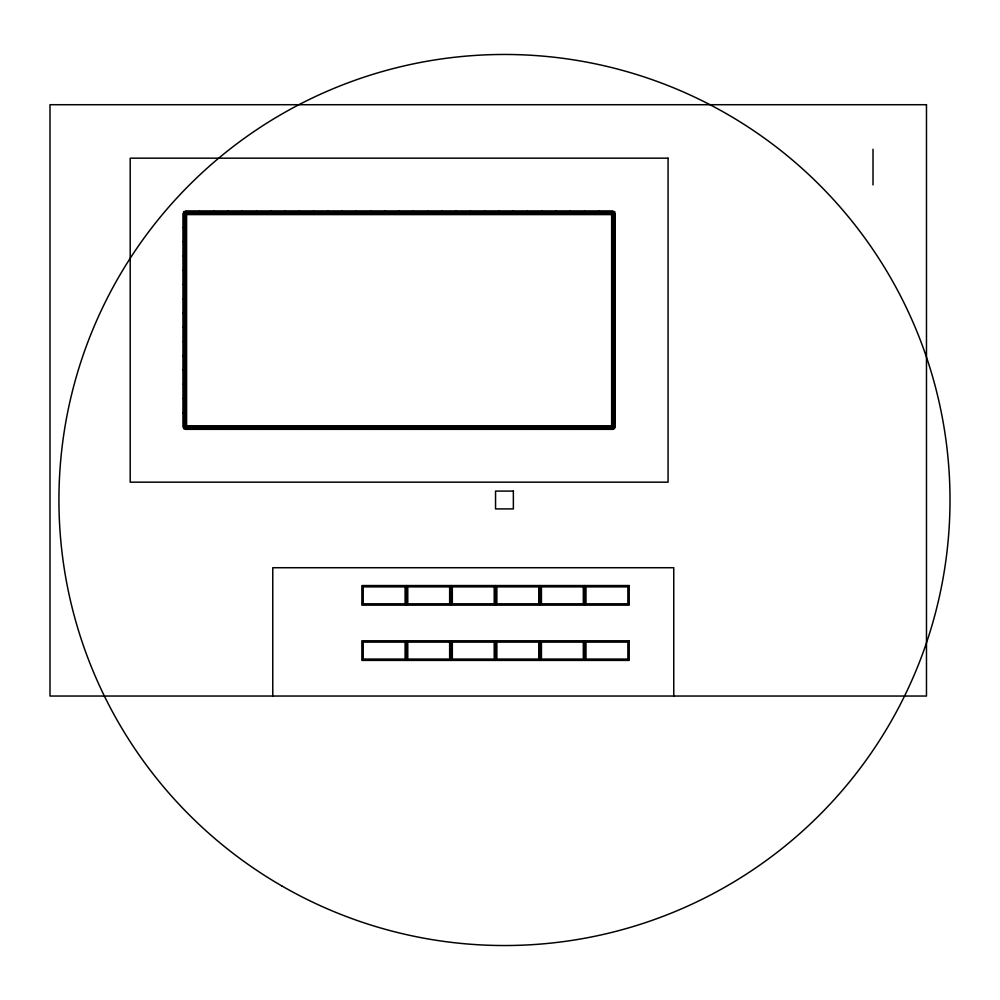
<?xml version="1.0" encoding="UTF-8"?>
<svg xmlns="http://www.w3.org/2000/svg" width="1000" height="1000" viewBox="0 0 1000 1000"><rect width="100%" height="100%" fill="white"/><g stroke="black" fill="none" stroke-linecap="round" stroke-linejoin="round"><path stroke-width="1.5" d="M328.462 211.825L341.475 211.825M342.725 211.825L355.737 211.825M356.975 211.825L369.988 211.825M371.238 211.825L384.25 211.825M385.5 211.825L398.5 211.825M399.75 211.825L412.762 211.825M414.012 211.825L427.025 211.825M428.263 211.825L441.275 211.825M442.525 211.825L455.538 211.825M456.788 211.825L469.787 211.825M185.888 212L198.9 212.05M200.15 212L213.162 212M214.4 212L227.413 212M228.663 212L241.675 212.05M242.925 212L255.925 212M257.175 212L270.188 212.05M271.438 212L284.45 212M285.688 212L298.7 212M299.95 212L312.962 212.05M314.212 212L327.212 212M328.462 212.05L341.475 212M342.725 212L355.737 212M356.975 212L369.988 212M371.238 212.05L384.25 212.05M385.5 212L398.5 212M399.75 212L412.762 212M414.012 212.05L427.025 212M428.263 212L441.275 212M442.525 212L455.538 212M456.788 212L469.787 212.05M471.037 212L484.05 212M485.3 212.05L498.312 212M499.55 212.05L512.562 212.05M513.812 212L526.825 212M528.075 212L541.075 212M542.325 212L555.337 212M556.587 212.05L569.6 212.05M570.837 212L583.85 212.05M585.1 212L598.112 212.05M599.362 212L612.362 212M185.888 212.213L198.9 212.213M200.15 212.213L213.162 212.213M214.4 212.213L227.413 212.213M228.663 212.213L241.675 212.213M242.925 212.213L255.925 212.213M257.175 212.213L270.188 212.213M271.438 212.213L284.45 212.213M285.688 212.213L298.7 212.213M299.95 212.213L312.962 212.213M314.212 212.213L327.212 212.213M328.462 212.213L341.475 212.213M342.725 212.213L355.737 212.213M356.975 212.213L369.988 212.213M371.238 212.213L384.25 212.213M385.5 212.213L398.5 212.213M399.75 212.213L412.762 212.213M414.012 212.213L427.025 212.213M428.263 212.213L441.275 212.213M442.525 212.213L455.538 212.213M456.788 212.213L469.787 212.213M471.037 212.213L484.05 212.213M485.3 212.213L498.312 212.213M499.55 212.213L512.562 212.213M513.812 212.213L526.825 212.213M528.075 212.213L541.075 212.213M542.325 212.213L555.337 212.213M556.587 212.213L569.6 212.213M570.837 212.213L583.85 212.213M585.1 212.213L598.112 212.213M599.362 212.213L612.362 212.213M185.888 212.537L198.9 212.537M200.15 212.537L213.162 212.537M214.4 212.537L227.413 212.537M228.663 212.537L241.675 212.537M242.925 212.537L255.925 212.537M257.175 212.537L270.188 212.537M271.438 212.537L284.45 212.537M285.688 212.537L298.7 212.537M299.95 212.537L312.962 212.537M314.212 212.537L327.212 212.537M328.462 212.537L341.475 212.537M342.725 212.537L355.737 212.537M356.975 212.537L369.988 212.537M371.238 212.537L384.25 212.537M385.5 212.537L398.5 212.537M399.75 212.537L412.762 212.537M414.012 212.537L427.025 212.537M428.263 212.537L441.275 212.537M442.525 212.537L455.538 212.537M456.788 212.537L469.787 212.537M471.037 212.537L484.05 212.537M485.3 212.537L498.312 212.537M499.55 212.537L512.562 212.537M513.812 212.537L526.825 212.537M528.075 212.537L541.075 212.537M542.325 212.537L555.337 212.537M556.587 212.537L569.6 212.537M570.837 212.537L583.85 212.537M585.1 212.537L598.112 212.537M599.362 212.537L612.362 212.537M183.663 213.875L185.263 213.875M612.987 213.875L614.6 213.875M183.663 226.875L185.263 226.875M612.987 226.875L614.6 226.875M185.263 227.413L183.038 227.4L183.038 213.35L615.212 213.35L615.212 227.4L612.987 227.413M185.263 227.6L183.038 227.613L183.038 241.65L185.263 241.675M612.987 227.6L615.212 227.613L615.212 241.65L612.987 241.675M183.663 228.125L185.263 228.125M612.987 228.125L614.6 228.125M183.663 241.137L185.263 241.137M612.987 241.137L614.6 241.137M185.263 241.85L183.038 241.875L183.038 255.912L185.263 255.925M612.987 241.875L615.212 241.875L615.212 255.912L612.987 255.925M183.663 242.387L185.263 242.387M612.987 242.387L614.6 242.387M183.663 255.4L185.263 255.4M612.987 255.4L614.6 255.4M185.263 256.125L183.038 256.125L183.038 270.175L185.263 270.188M612.987 256.125L615.212 256.125L615.212 270.175L612.987 270.175M183.663 256.637L185.263 256.637M612.987 256.637L614.6 256.637M183.663 269.65L185.263 269.65M612.987 269.65L614.6 269.65M185.263 270.363L183.038 270.387L183.038 284.425L185.263 284.45M612.987 270.363L615.212 270.387L615.212 284.425L612.987 284.45M183.663 270.9L185.263 270.9M612.987 270.9L614.6 270.9M183.663 283.913L185.263 283.913M612.987 283.913L614.6 283.913M185.263 284.625L183.038 284.637L183.038 298.688L185.263 298.7M612.987 284.637L615.212 284.637L615.212 298.688L612.987 298.7M183.663 285.163L185.263 285.163M612.987 285.163L614.6 285.163M183.663 298.163L185.263 298.163M612.987 298.163L614.6 298.163M185.263 298.875L183.038 298.9L183.038 312.938L185.263 312.962M612.987 298.875L615.212 298.9L615.212 312.938L612.987 312.962M183.663 299.413L185.263 299.413M612.987 299.413L614.6 299.413M183.663 312.425L185.263 312.425M612.987 312.425L614.6 312.425M185.263 313.137L183.038 313.163L183.038 327.2L185.263 327.212M612.987 313.137L615.212 313.163L615.212 327.2L612.987 327.212M183.663 313.675L185.263 313.675M612.987 313.675L614.6 313.675M183.663 326.688L185.263 326.688M612.987 326.688L614.6 326.688M185.263 327.4L183.038 327.413L183.038 341.463L185.263 341.475M612.987 327.4L615.212 327.413L615.212 341.463L612.987 341.475M183.663 327.925L185.263 327.925M612.987 327.925L614.6 327.925M183.663 340.938L185.263 340.938M612.987 340.938L614.6 340.938M185.263 341.65L183.038 341.675L183.038 355.712L185.263 355.737M612.987 341.65L615.212 341.675L615.212 355.712L612.987 355.712M183.663 342.188L185.263 342.188M612.987 342.188L614.6 342.188M183.663 355.2L185.263 355.2M612.987 355.2L614.6 355.2M185.263 355.913L183.038 355.925L183.038 369.975L185.263 369.988M612.987 355.913L615.212 355.925L615.212 369.975L612.987 369.988M183.663 356.45L185.263 356.45M612.987 356.45L614.6 356.45M183.663 369.45L185.263 369.45M612.987 369.45L614.6 369.45M185.263 370.163L183.038 370.188L183.038 384.225L185.263 384.225L183.038 384.438L183.038 398.488L185.263 398.5M612.987 370.163L615.212 370.188L615.212 384.225L612.987 384.225M183.663 370.7L185.263 370.7M612.987 370.7L614.6 370.7M183.663 383.713L185.263 383.713M612.987 383.713L614.6 383.713M612.987 384.438L615.212 384.438L615.212 398.488L612.987 398.5M183.663 384.963L185.263 384.963M612.987 384.963L614.6 384.963M183.663 397.975L185.263 397.975M612.987 397.975L614.6 397.975M185.263 398.688L183.038 398.7L183.038 412.75L185.263 412.762M612.987 398.688L615.212 398.7L615.212 412.75L612.987 412.762M183.663 399.212L185.263 399.212M612.987 399.212L614.6 399.212M183.663 412.225L185.263 412.225M612.987 412.225L614.6 412.225M185.263 412.938L183.038 412.962L183.038 427L615.212 427L615.212 412.962L612.987 412.938M183.663 413.475L185.263 413.475M612.987 413.475L614.6 413.475M183.663 426.488L185.263 426.488M612.987 426.488L614.6 426.488M185.888 427.35L198.9 427.35M213.162 427.35L200.15 427.35L213.162 427.425M214.4 427.35L227.413 427.35L214.4 427.425M228.663 427.35L241.675 427.35M255.925 427.35L242.925 427.35L255.925 427.425M257.175 427.35L270.188 427.35M271.438 427.35L284.45 427.35L271.438 427.425M285.688 427.35L298.7 427.35L285.688 427.425M299.95 427.35L312.962 427.35M327.212 427.35L314.212 427.35L327.212 427.425M341.475 427.35L328.462 427.35L341.475 427.425M342.725 427.35L355.737 427.35M356.975 427.35L369.988 427.35M371.238 427.35L384.25 427.35M385.5 427.35L398.5 427.35M399.75 427.35L412.762 427.35M414.012 427.35L427.025 427.35M428.263 427.35L441.275 427.35M442.525 427.35L455.538 427.35M456.788 427.35L469.787 427.35M471.037 427.35L484.05 427.35L471.037 427.425M498.312 427.35L485.3 427.35L498.312 427.425M499.55 427.35L512.562 427.35M526.825 427.35L513.812 427.35L526.825 427.425M541.075 427.35L528.075 427.35L541.075 427.425M542.325 427.35L555.337 427.35M556.587 427.35L569.6 427.35M570.837 427.35L583.85 427.35L570.837 427.425M585.1 427.35L598.112 427.35L585.1 427.425M599.362 427.35L612.362 427.35L599.362 427.425M185.888 427.425L198.9 427.425M228.663 427.425L241.675 427.425M257.175 427.425L270.188 427.425M299.95 427.425L312.962 427.425M342.725 427.425L355.737 427.425M356.975 427.425L369.988 427.425M371.238 427.425L384.25 427.425M385.5 427.425L398.5 427.425M399.75 427.425L412.762 427.425M414.012 427.425L427.025 427.425M428.263 427.425L441.275 427.425M442.525 427.425L455.538 427.425M456.788 427.425L469.787 427.425M499.55 427.425L512.562 427.425M542.325 427.425L555.337 427.425M556.587 427.425L569.6 427.425M185.888 427.825L198.9 427.825M200.15 427.825L213.162 427.825M214.4 427.825L227.413 427.825M228.663 427.825L241.675 427.825M242.925 427.825L255.925 427.825M257.175 427.825L270.188 427.825M271.438 427.825L284.45 427.825M285.688 427.825L298.7 427.825M299.95 427.825L312.962 427.825M314.212 427.825L327.212 427.825M328.462 427.825L341.475 427.825M342.725 427.825L355.737 427.825M356.975 427.825L369.988 427.825M371.238 427.825L384.25 427.825M385.5 427.825L398.5 427.825M399.75 427.825L412.762 427.825M414.012 427.825L427.025 427.825M428.263 427.825L441.275 427.825M442.525 427.825L455.538 427.825M456.788 427.825L469.787 427.825M471.037 427.825L484.05 427.825M485.3 427.825L498.312 427.825M499.55 427.825L512.562 427.825M513.812 427.825L526.825 427.825M528.075 427.825L541.075 427.825M542.325 427.825L555.337 427.825M556.587 427.825L569.6 427.825M570.837 427.825L583.85 427.825M585.1 427.825L598.112 427.825M599.362 427.825L612.362 427.825M185.888 428.137L198.9 428.137M200.15 428.137L213.162 428.137M214.4 428.137L227.413 428.137M228.663 428.137L241.675 428.137M242.925 428.137L255.925 428.137M257.175 428.137L270.188 428.137M271.438 428.137L284.45 428.137M285.688 428.137L298.7 428.137M299.95 428.137L312.962 428.137M314.212 428.137L327.212 428.137M328.462 428.137L341.475 428.137M342.725 428.137L355.737 428.137M356.975 428.137L369.988 428.137M371.238 428.137L384.25 428.137M385.5 428.137L398.5 428.137M399.75 428.137L412.762 428.137M414.012 428.137L427.025 428.137M428.263 428.137L441.275 428.137M442.525 428.137L455.538 428.137M456.788 428.137L469.787 428.137M471.037 428.137L484.05 428.137M485.3 428.137L498.312 428.137M499.55 428.137L512.562 428.137M513.812 428.137L526.825 428.137M528.075 428.137L541.075 428.137M542.325 428.137L555.337 428.137M556.587 428.137L569.6 428.137M570.837 428.137L583.85 428.137M585.1 428.137L598.112 428.137M599.362 428.137L612.362 428.137M185.888 428.363L198.9 428.363M200.15 428.3L213.162 428.363M214.4 428.363L227.413 428.3M228.663 428.363L241.675 428.363M242.925 428.363L255.925 428.363M257.175 428.3L270.188 428.363M271.438 428.3L284.45 428.363M285.688 428.363L298.7 428.363M299.95 428.363L312.962 428.363M314.212 428.363L327.212 428.363M328.462 428.363L341.475 428.363M342.725 428.363L355.737 428.3M356.975 428.3L369.988 428.363M371.238 428.363L384.25 428.3M385.5 428.3L398.413 428.363M399.75 428.363L412.762 428.3M414.012 428.363L427.025 428.363M428.263 428.363L441.275 428.363M442.525 428.363L455.538 428.3M456.788 428.363L469.787 428.3M471.037 428.363L484.05 428.363M485.3 428.363L498.312 428.3M499.55 428.363L512.562 428.363M513.812 428.363L526.825 428.363M528.075 428.363L541.075 428.363M542.325 428.363L555.337 428.363M556.587 428.363L569.6 428.3M570.837 428.363L583.85 428.3M585.1 428.363L598.112 428.363M599.362 428.363L612.362 428.363M873.012 149.262L873.012 184.913M673.763 696.038L673.763 567.725L272.775 567.725L272.775 696.038M614.237 213.875L614.237 226.875M614.237 228.125L614.188 241.137M614.188 242.387L614.237 255.4M614.237 256.637L614.188 269.65M614.237 270.9L614.188 283.913M614.237 285.163L614.188 298.163M614.237 299.413L614.237 312.425M614.188 313.675L614.237 326.688M614.188 327.925L614.188 340.938M614.188 342.188L614.188 355.2M614.188 356.45L614.188 369.45M614.237 370.7L614.188 383.713M614.188 384.963L614.188 397.975M614.237 399.212L614.237 412.225M614.237 413.475L614.188 426.488M614.025 213.875L614.025 226.875M614.025 228.125L614.025 241.137M614.025 242.387L614.025 255.4M614.025 256.637L614.025 269.65M614.025 270.9L614.025 283.913M614.025 285.163L614.025 298.163M614.025 299.413L614.025 312.425M614.025 313.675L614.025 326.688M614.025 327.925L614.025 340.938M614.025 342.188L614.025 355.2M614.025 356.45L614.025 369.45M614.025 370.7L614.025 383.713M614.025 384.963L614.025 397.975M614.025 399.212L614.025 412.225M614.025 413.475L614.025 426.488M613.7 213.875L613.7 226.875M613.7 228.125L613.7 241.137M613.7 242.387L613.7 255.4M613.7 256.637L613.7 269.65M613.7 270.9L613.7 283.913M613.7 285.163L613.7 298.163M613.7 299.413L613.7 312.425M613.7 313.675L613.7 326.688M613.7 327.925L613.7 340.938M613.7 342.188L613.7 355.2M613.7 356.45L613.7 369.45M613.7 370.7L613.7 383.713M613.7 384.963L613.7 397.975M613.7 399.212L613.7 412.225M613.7 413.475L613.7 426.488M612.362 211.637L612.362 213.25M612.362 427.113L612.362 428.713M599.362 211.637L599.362 213.25M599.362 427.113L599.362 428.713M598.825 213.25L598.837 211.025L612.888 211.025L612.888 429.338L598.837 429.338L598.825 427.113M598.638 213.25L598.625 211.025L584.587 211.025L584.562 213.25M598.638 427.113L598.625 429.338L584.587 429.338L584.587 427.113M598.112 211.637L598.112 213.25M598.112 427.113L598.112 428.713M585.1 211.637L585.1 213.25M585.1 427.113L585.1 428.713M584.65 585.55L584.65 605.15M584.65 640.788L584.65 660.4M584.388 213.25L584.362 211.025L570.325 211.025L570.312 213.25M584.388 427.113L584.362 429.338L570.325 429.338L570.325 427.113M583.85 211.637L583.85 213.25M583.85 427.113L583.85 428.713M570.837 211.637L570.837 213.25M570.837 427.113L570.837 428.713M570.125 213.25L570.112 211.025L556.062 211.025L556.05 213.25M570.125 427.113L570.112 429.338L556.062 429.338L556.05 427.113M569.6 211.637L569.6 213.25M569.6 427.113L569.6 428.713M556.587 211.637L556.587 213.25M556.587 427.113L556.587 428.713M555.875 213.25L555.85 211.025L541.812 211.025L541.812 213.25M555.875 427.113L555.85 429.338L541.812 429.338L541.812 427.113M555.337 211.637L555.337 213.25M555.337 427.113L555.337 428.713M542.325 211.637L542.325 213.25M542.325 427.113L542.325 428.713M541.788 213.25L541.6 211.025L527.55 211.025L527.537 213.25M541.613 427.113L541.6 429.338L527.55 429.338L527.537 427.113M541.075 211.637L541.075 213.25M541.075 427.113L541.075 428.713M540.1 585.55L540.1 605.15M540.1 640.788L540.1 660.4M528.075 211.637L528.075 213.25M528.075 427.113L528.075 428.713M527.362 213.25L527.337 211.025L513.3 211.025L513.275 213.25M527.362 427.113L527.337 429.338L513.3 429.338L513.275 427.113M526.825 211.637L526.825 213.25M526.825 427.113L526.825 428.713M513.812 211.637L513.812 213.25M513.812 427.113L513.812 428.713M513.1 213.25L513.075 211.025L499.038 211.025L499.025 213.25M513.1 427.113L513.075 429.338L499.038 429.338L499.038 427.113M512.562 211.637L512.562 213.25M512.562 427.113L512.562 428.713M499.55 211.637L499.55 213.25M499.55 427.113L499.55 428.713M498.837 213.25L498.825 211.025L484.775 211.025L484.762 213.25M498.837 427.113L498.825 429.338L484.775 429.338L484.762 427.113M498.312 211.637L498.312 213.25M498.312 427.113L498.312 428.713M495.55 585.55L495.55 605.15M495.55 640.788L495.55 660.4M485.3 211.637L485.3 213.25M485.3 427.113L485.3 428.713M484.588 213.25L484.562 211.025L470.525 211.025L470.5 213.25M484.588 427.113L484.562 429.338L470.525 429.338L470.5 427.113M484.05 211.637L484.05 213.25M484.05 427.113L484.05 428.713M471.037 211.637L471.037 213.25M471.037 427.113L471.037 428.713M470.325 213.25L470.312 211.025L456.262 211.025L456.25 213.25M470.325 427.113L470.312 429.338L456.262 429.338L456.25 427.113M469.787 211.637L469.787 213.25M469.787 427.113L469.787 428.713M456.788 211.637L456.788 213.25M456.788 427.113L456.788 428.713M456.075 213.25L456.05 211.025L442.013 211.025L442.013 213.25L441.987 211.637M456.075 427.113L456.05 429.338L442.013 429.338L442.013 427.113L441.987 428.713M455.538 211.637L455.538 213.25M455.538 427.113L455.538 428.713M450.988 585.55L450.988 605.15M450.988 640.788L450.988 660.4M442.525 211.637L442.525 213.25M442.525 427.113L442.525 428.713M441.8 213.25L441.8 211.025L427.75 211.025L427.738 213.25M441.8 427.113L441.8 429.338L427.75 429.338L427.738 427.113M441.275 211.637L441.275 213.25M441.275 427.113L441.275 428.713M428.263 211.637L428.263 213.25M428.263 427.113L428.263 428.713M427.55 213.25L427.537 211.025L413.488 211.025L413.475 213.25M427.55 427.113L427.537 429.338L413.488 429.338L413.475 427.113M427.025 211.637L427.025 213.25M427.025 427.113L427.025 428.713M414.012 211.637L414.012 213.25M414.012 427.113L414.012 428.713M413.3 213.25L413.275 211.025L399.237 211.025L399.212 213.25M413.3 427.113L413.275 429.338L399.237 429.338L399.212 427.113M412.762 211.637L412.762 213.25M412.762 427.113L412.762 428.713M406.438 585.55L406.438 605.15M406.438 640.788L406.438 660.4M399.75 211.637L399.75 213.25M399.75 427.113L399.75 428.713M399.038 213.25L399.025 211.025L384.975 211.025L384.963 213.25M399.038 427.113L399.025 429.338L384.975 429.338L384.963 427.113M398.5 211.637L398.5 213.25M398.5 427.113L398.5 428.713M385.5 211.637L385.5 213.25M385.5 427.113L385.5 428.713M384.787 213.25L384.762 211.025L370.725 211.025L370.7 213.25M384.787 427.113L384.762 429.338L370.725 429.338L370.7 427.113M384.25 211.637L384.25 213.25M384.25 427.113L384.25 428.713M371.238 211.637L371.238 213.25M371.238 427.113L371.238 428.713M370.525 213.25L370.513 211.025L356.463 211.025L356.45 213.25M370.525 427.113L370.513 429.338L356.463 429.338L356.45 427.113M369.988 211.637L369.988 213.25M369.988 427.113L369.988 428.713M356.975 211.637L356.975 213.25M356.975 427.113L356.975 428.713M356.262 213.25L356.25 211.025L342.2 211.025L342.188 213.25M356.262 427.113L356.25 429.338L342.2 429.338L342.013 427.113L341.987 429.338L327.95 429.338L327.925 427.113M355.737 211.637L355.737 213.25M355.737 427.113L355.737 428.713M342.725 211.637L342.725 213.25M342.725 427.113L342.725 428.713M341.987 213.25L341.987 211.025L327.95 211.025L327.925 213.25M341.475 211.637L341.475 213.25M341.475 427.113L341.475 428.713M328.462 211.637L328.462 213.25M328.462 427.113L328.462 428.713M327.75 213.25L327.738 211.025L313.688 211.025L313.688 213.25M327.75 427.113L327.738 429.338L313.688 429.338L313.688 427.113M327.212 211.637L327.212 213.25M327.212 427.113L327.212 428.713M314.212 211.637L314.212 213.25M314.212 427.113L314.212 428.713M313.5 213.25L313.475 211.025L299.438 211.025L299.413 213.25M313.5 427.113L313.475 429.338L299.438 429.338L299.413 427.113M312.962 211.637L312.962 213.25M312.962 427.113L312.962 428.713M299.95 211.637L299.95 213.25M299.95 427.113L299.95 428.713M299.237 213.25L299.225 211.025L285.175 211.025L285.163 213.25M299.237 427.113L299.225 429.338L285.175 429.338L285.163 427.113M298.7 211.637L298.7 213.25M298.7 427.113L298.7 428.713M285.688 211.637L285.688 213.25M285.688 427.113L285.688 428.713M284.975 213.25L284.962 211.025L270.925 211.025L270.9 213.25M284.975 427.113L284.962 429.338L270.925 429.338L270.9 427.113M284.45 211.637L284.45 213.25M284.45 427.113L284.45 428.713M271.438 211.637L271.438 213.25M271.438 427.113L271.438 428.713M270.725 213.25L270.7 211.025L256.663 211.025L256.637 213.25M270.725 427.113L270.7 429.338L256.663 429.338L256.637 427.113M270.188 211.637L270.188 213.25M270.188 427.113L270.188 428.713M257.175 211.637L257.175 213.25M257.175 427.113L257.175 428.713M256.462 213.25L256.45 211.025L242.4 211.025L242.387 213.25M256.462 427.113L256.45 429.338L242.4 429.338L242.387 427.113M255.925 211.637L255.925 213.25M255.925 427.113L255.925 428.713M242.925 211.637L242.925 213.25M242.925 427.113L242.925 428.713M242.213 213.25L242.188 211.025L228.15 211.025L228.125 213.25M242.213 427.113L242.188 429.338L228.15 429.338L228.125 427.113M241.675 211.637L241.675 213.25M241.675 427.113L241.675 428.713M228.663 211.637L228.663 213.25M228.663 427.113L228.663 428.713M227.95 213.25L227.938 211.025L213.888 211.025L213.888 213.25L213.675 211.025L199.638 211.025L199.613 213.25M227.95 427.113L227.938 429.338L213.888 429.338L213.888 427.113L213.675 429.338L199.638 429.338L199.613 427.113M227.413 211.637L227.413 213.25M227.413 427.113L227.413 428.713M214.4 211.637L214.4 213.25M214.4 427.113L214.4 428.713M213.162 211.637L213.162 213.25M213.162 427.113L213.162 428.713M200.15 211.637L200.15 213.25M200.15 427.113L200.15 428.713M199.438 213.25L199.412 211.025L185.375 211.025L185.362 213.25M199.412 427.113L199.412 429.338L185.375 429.338L185.362 427.113M198.9 211.637L198.9 213.25M198.9 427.113L198.9 428.713M185.888 211.637L185.888 213.25M185.888 427.113L185.888 428.713M185.263 211.637L185.263 428.713M184.95 213.875L184.95 226.875M184.95 228.125L184.95 241.137M184.95 242.387L185 255.4M185 256.637L185 269.65M184.95 270.9L184.95 283.913M184.95 285.163L184.95 298.163M184.95 299.413L184.95 312.425M184.95 313.675L185.025 326.688M184.95 327.925L184.95 340.938M184.95 342.188L184.95 355.2M184.95 356.45L185.025 369.45M184.95 370.7L184.95 383.713M184.95 384.963L185 397.975M185 399.212L185 412.225M185.025 413.475L184.95 426.488M184.55 213.875L184.55 226.875M184.55 228.125L184.55 241.137M184.55 242.387L184.55 255.4M184.55 256.637L184.55 269.65M184.55 270.9L184.55 283.913M184.55 285.163L184.55 298.163M184.55 299.413L184.55 312.425M184.55 313.675L184.55 326.688M184.55 327.925L184.55 340.938M184.55 342.188L184.55 355.2M184.55 356.45L184.55 369.45M184.55 370.7L184.55 383.713M184.55 384.963L184.55 397.975M184.55 399.212L184.55 412.225M184.55 413.475L184.55 426.488M184.237 213.875L184.237 226.875M184.237 228.125L184.237 241.137M184.237 242.387L184.237 255.4M184.237 256.637L184.237 269.65M184.237 270.9L184.237 283.913M184.237 285.163L184.237 298.163M184.237 299.413L184.237 312.425M184.237 313.675L184.237 326.688M184.237 327.925L184.237 340.938M184.237 342.188L184.237 355.2M184.237 356.45L184.237 369.45M184.237 370.7L184.237 383.713M184.237 384.963L184.237 397.975M184.237 399.212L184.237 412.225M184.237 413.475L184.237 426.488M184.025 213.875L184.075 226.875M184.025 228.125L184.025 241.137M184.075 242.387L184.025 255.4M184.075 256.637L184.075 269.65M184.025 270.9L184.075 283.913M184.025 285.163L184.025 298.163M184.025 299.413L184.025 312.425M184.025 313.675L184.025 326.688M184.025 327.925L184.025 340.938M184.075 342.188L184.025 355.2M184.025 356.45L184.025 369.45M184.025 370.7L184.025 383.713M184.075 384.963L184.025 397.975M184.075 399.212L184.075 412.225M184.025 413.475L184.075 426.488M926.475 104.712L50 104.712L50 696.038L926.475 696.038L926.475 104.712M668.062 158.175L130.2 158.175L130.2 482.175L668.062 482.175L668.062 158.175M614.6 211.637L183.663 211.637L183.663 428.713L614.6 428.713L614.6 211.637M198.9 212.925L185.888 212.925L198.9 213.012M213.162 212.975L200.15 212.925L213.162 213.012M227.413 212.925L214.4 212.925L227.413 213.012M241.675 212.925L228.663 212.975L241.675 213.012M255.925 212.975L242.925 212.925L255.925 213.012M270.188 212.925L257.175 212.925L270.188 213.012M284.45 212.925L271.438 212.975L284.45 213.012M298.7 212.925L285.688 212.925L298.7 213.012M312.962 212.925L299.95 212.925L312.962 213.012M327.212 212.925L314.212 212.925L327.212 213.012M341.475 212.975L328.462 212.887L341.475 213.012M355.737 212.887L342.725 212.887L355.737 213.012M369.988 212.887L356.975 212.925L369.988 213.012M384.25 212.975L371.238 212.975L384.25 213.012M398.5 212.925L385.5 212.887L398.5 213.012M412.762 212.925L399.75 212.975L412.762 213.012M427.025 212.925L414.012 212.925L427.025 213.012M441.275 212.887L428.263 212.925L441.275 213.012M455.538 212.887L442.525 212.975L455.538 213.012M469.787 212.887L456.788 212.925L469.787 213.012M484.05 212.975L471.037 212.925L484.05 213.012M498.312 212.975L485.3 212.925L498.312 213.012M512.562 212.925L499.55 212.925L512.562 213.012M526.825 212.925L513.812 212.925L526.825 213.012M541.075 212.925L528.075 212.925L541.075 213.012M555.337 212.925L542.325 212.975L555.337 213.012M569.6 212.925L556.587 212.925L569.6 213.012M583.85 212.925L570.837 212.975L583.85 213.012M598.112 212.925L585.1 212.925L598.112 213.012M612.362 212.975L599.362 212.975L612.362 213.012M611.65 214.587L186.6 214.587L186.6 425.775L611.65 425.775L611.65 214.587M513.362 491.087L495.55 491.087L495.55 508.913L513.362 508.913L513.362 491.087M629.212 585.55L361.875 585.55L361.875 605.15L629.212 605.15L629.212 585.55M405.1 586.875L363.212 586.875L363.212 603.812L405.1 603.812L405.1 586.875M449.65 586.875L407.775 586.875L407.775 603.812L449.65 603.812L449.65 586.875M494.212 586.875L452.325 586.875L452.325 603.812L494.212 603.812L494.212 586.875M538.763 586.875L496.875 586.875L496.875 603.812L538.763 603.812L538.763 586.875M583.312 586.875L541.438 586.875L541.438 603.812L583.312 603.812L583.312 586.875M627.875 586.875L585.988 586.875L585.988 603.812L627.875 603.812L627.875 586.875M629.212 640.788L361.875 640.788L361.875 660.4L629.212 660.4L629.212 640.788M405.1 642.125L363.212 642.125L363.212 659.062L405.1 659.062L405.1 642.125M449.65 642.125L407.775 642.125L407.775 659.062L449.65 659.062L449.65 642.125M494.212 642.125L452.325 642.125L452.325 659.062L494.212 659.062L494.212 642.125M538.763 642.125L496.875 642.125L496.875 659.062L538.763 659.062L538.763 642.125M583.312 642.125L541.438 642.125L541.438 659.062L583.312 659.062L583.312 642.125M627.875 642.125L585.988 642.125L585.988 659.062L627.875 659.062L627.875 642.125M613.312 226.875L613.312 213.875L613.263 226.875M613.312 241.137L613.312 228.125L613.263 241.137M613.312 255.4L613.312 242.387L613.225 255.4M613.312 269.65L613.312 256.637L613.263 269.65M613.312 283.913L613.312 270.9L613.225 283.913M613.312 298.163L613.312 285.163L613.225 298.163M613.312 312.425L613.312 299.413L613.263 312.425M613.312 326.688L613.312 313.675L613.225 326.688M613.312 340.938L613.312 327.925L613.225 340.938M613.312 355.2L613.312 342.188L613.225 355.2M613.312 369.45L613.312 356.45L613.225 369.45M613.312 383.713L613.312 370.7L613.263 383.713M613.312 397.975L613.312 384.963L613.225 397.975M613.312 412.225L613.312 399.212L613.225 412.225M613.312 426.488L613.312 413.475L613.263 426.488M281.688 885.85A445.55 445.55 0 0 0 950 500A445.55 445.55 0 0 0 281.688 114.15A445.55 445.55 0 0 0 281.688 885.85"/></g></svg>
